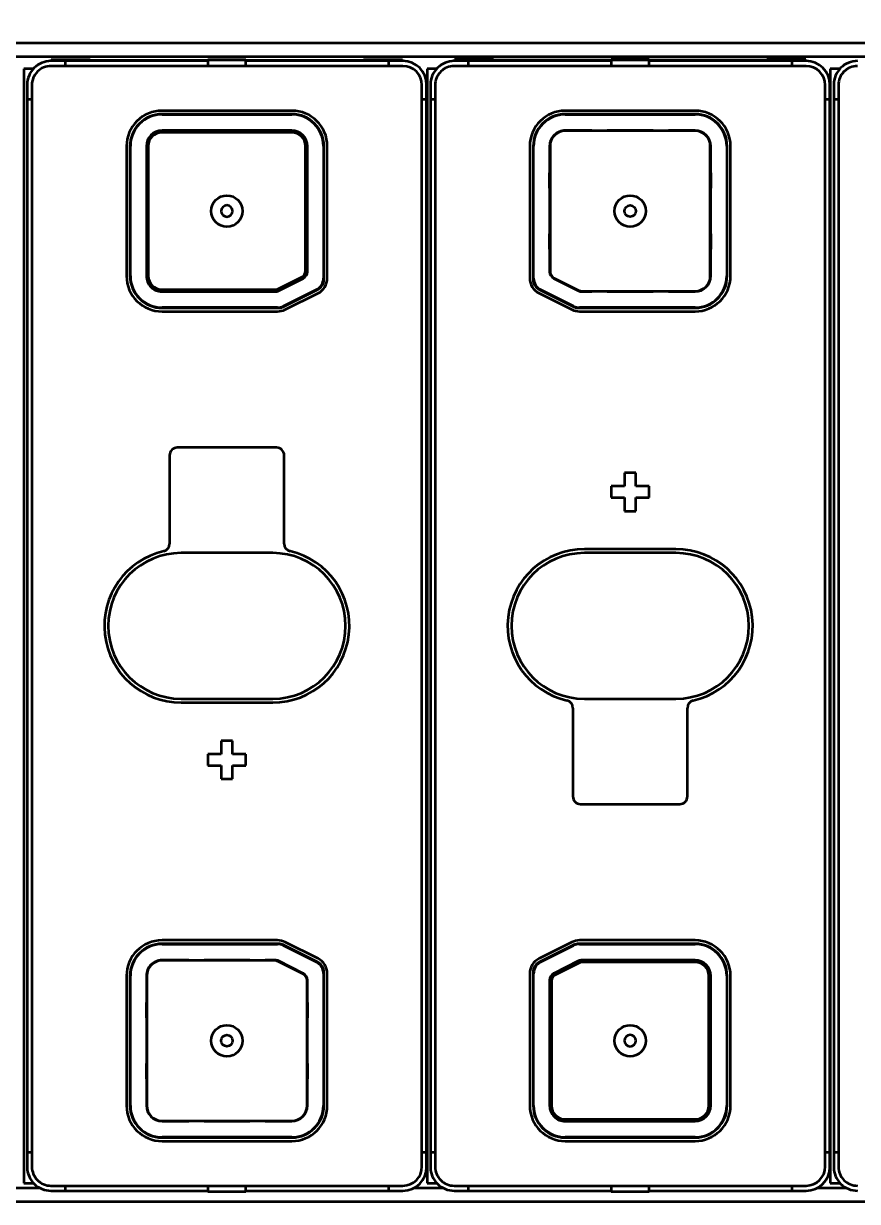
# Model space of a CAD drawing. Extents: x -1334 to -16, y -214 to 699.
# Drawn here: x -1006.5 to -897.2, y 168.7 to 323.1 of the extents above; entities that cross this region are included whole.
import ezdxf

# ---------------------------------------------------------------- set-up
doc = ezdxf.new("R2010")
doc.units = 0
doc.dimstyles.get("Standard").update_dxf_attribs({"dimtxt": 0.18, "dimasz": 0.18, "dimexe": 0.18, "dimexo": 0.0625, "dimgap": 0.09, "dimtad": 0, "dimtih": 1, "dimtoh": 1, "dimdec": 4, "dimzin": 0, "dimdsep": 46, "dimtxsty": 'Standard', "dimcen": 0.09, "dimadec": 0, "dimazin": 0, "dimtfac": 1, "dimtdec": 4, "dimtofl": 0, "dimtmove": 0, "dimatfit": 3, "dimfxl": 1, "dimtolj": 1, "dimtzin": 0, "dimarcsym": 0})

# ---------------------------------------------------------------- blocks, each defined once
blk = doc.blocks.new('*D1')
at = {"color": 0, "lineweight": -2, "transparency": 16777216}
for p, q in [((-1217.27, 313.78), (-1217.27, 338.17)), ((-795.82, 313.78), (-795.82, 338.17)), ((-1214.77, 336.92), (-798.32, 336.92))]:
    blk.add_line(p, q, dxfattribs=at)
at = {"color": 0, "transparency": 16777216}
for points in [[(-1214.77, 337.34), (-1214.77, 336.5), (-1217.27, 336.92)], [(-798.32, 337.34), (-798.32, 336.5), (-795.82, 336.92)]]:
    blk.add_solid(points, dxfattribs=at)
at = {"layer": 'Defpoints', "color": 0, "transparency": 16777216}
for p in [(-795.82, 336.92), (-1217.27, 313.16), (-795.82, 313.16)]:
    blk.add_point(p, dxfattribs=at)
at = {"color": 0, "transparency": 16777216, "insert": (-1006.55, 339), "char_height": 2.5, "attachment_point": 5}
blk.add_mtext('421,45', dxfattribs=at)

msp = doc.modelspace()

# ---------------------------------------------------------------- linework, layer by layer
at = {"color": 7, "lineweight": 35}
for p, q in [((-1220.695, 320.538), (-791.695, 320.538)), ((-1217.771, 318.738), (-794.711, 318.738)), ((-1006.441, 317.148), (-1006.441, 171.148)), ((-956.781, 317.498), (-1002.881, 317.498)), ((-953.621, 317.148), (-953.621, 171.148)), ((-903.961, 317.498), (-950.061, 317.498)), ((-900.801, 317.148), (-900.801, 171.148)), ((-1005.381, 314.998), (-1005.381, 173.298)), ((-954.281, 173.298), (-954.281, 314.998)), ((-952.561, 314.998), (-952.561, 173.298)), ((-901.461, 173.298), (-901.461, 314.998)), ((-899.741, 314.998), (-899.741, 173.298)), ((-1005.991, 313.158), (-1005.991, 175.138)), ((-953.671, 175.138), (-953.671, 313.158)), ((-953.171, 313.158), (-953.171, 175.138)), ((-900.851, 175.138), (-900.851, 313.158)), ((-900.351, 313.158), (-900.351, 175.138)), ((-1002.881, 170.798), (-956.781, 170.798)), ((-950.061, 170.798), (-903.961, 170.798)), ((-1220.695, 168.738), (-791.695, 168.738))]:
    msp.add_line(p, q, dxfattribs=at)
at = {"color": 7, "lineweight": 35, "ltscale": 0.04725}
for p, q in [((-1000.991, 318.158), (-1002.881, 318.158)), ((-956.781, 318.158), (-958.671, 318.158)), ((-948.171, 318.158), (-950.061, 318.158)), ((-903.961, 318.158), (-905.851, 318.158)), ((-1005.991, 315.048), (-1005.991, 313.158)), ((-953.671, 313.158), (-953.671, 315.048)), ((-953.171, 315.048), (-953.171, 313.158)), ((-900.851, 313.158), (-900.851, 315.048)), ((-900.351, 315.048), (-900.351, 313.158)), ((-1005.991, 175.138), (-1005.991, 173.248)), ((-953.671, 173.248), (-953.671, 175.138)), ((-953.171, 175.138), (-953.171, 173.248)), ((-900.851, 173.248), (-900.851, 175.138)), ((-900.351, 175.138), (-900.351, 173.248)), ((-1002.881, 170.138), (-1000.991, 170.138)), ((-958.671, 170.138), (-956.781, 170.138)), ((-950.061, 170.138), (-948.171, 170.138)), ((-905.851, 170.138), (-903.961, 170.138))]:
    msp.add_line(p, q, dxfattribs=at)
at = {"color": 7, "lineweight": 35, "ltscale": 0.00475}
for p, q in [((-1002.831, 318.158), (-1002.831, 318.348)), ((-956.831, 318.158), (-956.831, 318.348)), ((-950.011, 318.158), (-950.011, 318.348)), ((-904.011, 318.158), (-904.011, 318.348))]:
    msp.add_line(p, q, dxfattribs=at)
at = {"color": 7, "lineweight": 35, "ltscale": 0.127249}
for p, q in [((-1002.831, 318.348), (-997.741, 318.348)), ((-904.011, 318.348), (-909.101, 318.348))]:
    msp.add_line(p, q, dxfattribs=at)
at = {"color": 7, "lineweight": 35, "ltscale": 0.466501}
for p, q in [((-982.331, 318.158), (-1000.991, 318.158)), ((-905.851, 318.158), (-924.511, 318.158)), ((-1000.991, 170.138), (-982.331, 170.138)), ((-924.511, 170.138), (-905.851, 170.138))]:
    msp.add_line(p, q, dxfattribs=at)
at = {"color": 7, "lineweight": 35, "ltscale": 0.0165}
for p, q in [((-1000.991, 317.498), (-1000.991, 318.158)), ((-958.671, 318.158), (-958.671, 317.498)), ((-948.171, 317.498), (-948.171, 318.158)), ((-905.851, 318.158), (-905.851, 317.498)), ((-1000.991, 170.138), (-1000.991, 170.798)), ((-958.671, 170.798), (-958.671, 170.138)), ((-948.171, 170.138), (-948.171, 170.798)), ((-905.851, 170.798), (-905.851, 170.138))]:
    msp.add_line(p, q, dxfattribs=at)
at = {"color": 7, "lineweight": 35, "ltscale": 0.0025}
for p, q in [((-997.741, 318.248), (-997.741, 318.348)), ((-982.331, 318.248), (-982.331, 318.348)), ((-977.331, 318.248), (-977.331, 318.348)), ((-961.921, 318.248), (-961.921, 318.348)), ((-944.921, 318.248), (-944.921, 318.348)), ((-929.511, 318.248), (-929.511, 318.348)), ((-924.511, 318.248), (-924.511, 318.348)), ((-909.101, 318.248), (-909.101, 318.348))]:
    msp.add_line(p, q, dxfattribs=at)
at = {"color": 7, "lineweight": 35, "ltscale": 0.385251}
for p, q in [((-997.741, 318.248), (-982.331, 318.248)), ((-909.101, 318.248), (-924.511, 318.248))]:
    msp.add_line(p, q, dxfattribs=at)
at = {"color": 7, "lineweight": 35, "ltscale": 0.125}
for p, q in [((-982.331, 318.348), (-977.331, 318.348)), ((-977.331, 318.248), (-982.331, 318.248)), ((-924.511, 318.348), (-929.511, 318.348)), ((-924.511, 318.248), (-929.511, 318.248)), ((-982.331, 170.048), (-977.331, 170.048)), ((-929.511, 170.048), (-924.511, 170.048))]:
    msp.add_line(p, q, dxfattribs=at)
at = {"color": 7, "lineweight": 35, "ltscale": 0.01875}
for p, q in [((-982.331, 318.248), (-982.331, 317.498)), ((-977.331, 317.498), (-977.331, 318.248)), ((-929.511, 318.248), (-929.511, 317.498)), ((-924.511, 317.498), (-924.511, 318.248)), ((-982.331, 170.798), (-982.331, 170.048)), ((-977.331, 170.048), (-977.331, 170.798)), ((-929.511, 170.798), (-929.511, 170.048)), ((-924.511, 170.048), (-924.511, 170.798))]:
    msp.add_line(p, q, dxfattribs=at)
at = {"color": 7, "lineweight": 35, "ltscale": 0.385249}
for p, q in [((-977.331, 318.248), (-961.921, 318.248)), ((-929.511, 318.248), (-944.921, 318.248))]:
    msp.add_line(p, q, dxfattribs=at)
at = {"color": 7, "lineweight": 35, "ltscale": 0.466499}
for p, q in [((-958.671, 318.158), (-977.331, 318.158)), ((-929.511, 318.158), (-948.171, 318.158)), ((-977.331, 170.138), (-958.671, 170.138)), ((-948.171, 170.138), (-929.511, 170.138))]:
    msp.add_line(p, q, dxfattribs=at)
at = {"color": 7, "lineweight": 35, "ltscale": 0.127251}
for p, q in [((-961.921, 318.348), (-956.831, 318.348)), ((-944.921, 318.348), (-950.011, 318.348))]:
    msp.add_line(p, q, dxfattribs=at)
at = {"color": 7, "lineweight": 35, "ltscale": 0.031651}
for p, q in [((-1005.175, 317.148), (-1006.441, 317.148)), ((-899.535, 317.148), (-900.801, 317.148)), ((-1006.441, 171.148), (-1005.175, 171.148)), ((-953.621, 171.148), (-952.355, 171.148)), ((-900.801, 171.148), (-899.535, 171.148))]:
    msp.add_line(p, q, dxfattribs=at)
at = {"color": 7, "lineweight": 35, "ltscale": 0.031653}
msp.add_line((-952.355, 317.148), (-953.621, 317.148), dxfattribs=at)
at = {"color": 7, "lineweight": 35, "ltscale": 0.01525}
for p, q in [((-1005.991, 313.158), (-1005.381, 313.158)), ((-954.281, 313.158), (-953.671, 313.158)), ((-953.171, 313.158), (-952.561, 313.158)), ((-901.461, 313.158), (-900.851, 313.158)), ((-900.351, 313.158), (-899.741, 313.158)), ((-1005.381, 175.138), (-1005.991, 175.138)), ((-953.671, 175.138), (-954.281, 175.138)), ((-952.561, 175.138), (-953.171, 175.138)), ((-900.851, 175.138), (-901.461, 175.138)), ((-899.741, 175.138), (-900.351, 175.138))]:
    msp.add_line(p, q, dxfattribs=at)
at = {"color": 7, "lineweight": 35, "ltscale": 0.425}
for p, q in [((-971.331, 311.648), (-988.331, 311.648)), ((-971.331, 311.198), (-988.331, 311.198)), ((-988.331, 311.148), (-971.331, 311.148)), ((-918.511, 311.648), (-935.511, 311.648)), ((-918.511, 311.198), (-935.511, 311.198)), ((-935.511, 311.148), (-918.511, 311.148)), ((-971.331, 309.048), (-988.331, 309.048)), ((-971.331, 308.998), (-988.331, 308.998)), ((-971.331, 308.798), (-988.331, 308.798)), ((-918.511, 308.998), (-935.511, 308.998)), ((-992.981, 306.998), (-992.981, 289.998)), ((-992.531, 306.998), (-992.531, 289.998)), ((-992.481, 289.998), (-992.481, 306.998)), ((-990.381, 306.998), (-990.381, 289.998)), ((-990.331, 306.998), (-990.331, 289.998)), ((-990.131, 306.998), (-990.131, 289.998)), ((-916.511, 289.998), (-916.511, 306.998)), ((-914.361, 306.998), (-914.361, 289.998)), ((-914.311, 289.998), (-914.311, 306.998)), ((-913.861, 289.998), (-913.861, 306.998)), ((-992.981, 198.298), (-992.981, 181.298)), ((-992.531, 198.298), (-992.531, 181.298)), ((-992.481, 181.298), (-992.481, 198.298)), ((-990.331, 198.298), (-990.331, 181.298)), ((-916.711, 181.298), (-916.711, 198.298)), ((-916.511, 181.298), (-916.511, 198.298)), ((-916.461, 181.298), (-916.461, 198.298)), ((-914.361, 198.298), (-914.361, 181.298)), ((-914.311, 181.298), (-914.311, 198.298)), ((-913.861, 181.298), (-913.861, 198.298)), ((-988.331, 179.298), (-971.331, 179.298)), ((-935.511, 179.498), (-918.511, 179.498)), ((-935.511, 179.298), (-918.511, 179.298)), ((-935.511, 179.248), (-918.511, 179.248)), ((-971.331, 177.148), (-988.331, 177.148)), ((-988.331, 177.098), (-971.331, 177.098)), ((-988.331, 176.648), (-971.331, 176.648)), ((-918.511, 177.148), (-935.511, 177.148)), ((-935.511, 177.098), (-918.511, 177.098)), ((-935.511, 176.648), (-918.511, 176.648))]:
    msp.add_line(p, q, dxfattribs=at)
at = {"color": 7, "lineweight": 13, "ltscale": 0.005}
for p, q in [((-988.331, 308.798), (-988.331, 308.998)), ((-971.331, 308.798), (-971.331, 308.998)), ((-969.531, 306.998), (-969.331, 306.998)), ((-969.531, 290.616), (-969.331, 290.616)), ((-988.331, 288.198), (-988.331, 287.998)), ((-973.568, 288.198), (-973.568, 287.998)), ((-933.633, 200.013), (-933.723, 200.192)), ((-933.275, 200.098), (-933.275, 200.298)), ((-918.511, 200.098), (-918.511, 200.298)), ((-937.311, 197.68), (-937.511, 197.68)), ((-936.869, 198.395), (-936.959, 198.574)), ((-937.311, 181.298), (-937.511, 181.298)), ((-935.511, 179.498), (-935.511, 179.298)), ((-918.511, 179.498), (-918.511, 179.298))]:
    msp.add_line(p, q, dxfattribs=at)
at = {"color": 7, "lineweight": 35, "ltscale": 0.0875}
for p, q in [((-932.011, 309.048), (-935.511, 309.048)), ((-918.511, 309.048), (-922.011, 309.048)), ((-937.561, 306.998), (-937.561, 303.498)), ((-916.461, 303.498), (-916.461, 306.998)), ((-916.461, 289.998), (-916.461, 293.498)), ((-922.011, 287.948), (-918.511, 287.948)), ((-984.831, 200.348), (-988.331, 200.348)), ((-990.381, 198.298), (-990.381, 194.798)), ((-990.381, 184.798), (-990.381, 181.298)), ((-969.281, 181.298), (-969.281, 184.798)), ((-988.331, 179.248), (-984.831, 179.248)), ((-974.831, 179.248), (-971.331, 179.248))]:
    msp.add_line(p, q, dxfattribs=at)
at = {"color": 7, "lineweight": 35, "ltscale": 0.05}
for p, q in [((-932.011, 309.048), (-930.011, 309.048)), ((-924.011, 309.048), (-922.011, 309.048)), ((-937.561, 301.498), (-937.561, 303.498)), ((-916.461, 303.498), (-916.461, 301.498)), ((-937.561, 293.498), (-937.561, 295.498)), ((-916.461, 295.498), (-916.461, 293.498)), ((-930.011, 287.948), (-932.011, 287.948)), ((-922.011, 287.948), (-924.011, 287.948)), ((-984.831, 200.348), (-982.831, 200.348)), ((-976.831, 200.348), (-974.831, 200.348)), ((-990.381, 192.798), (-990.381, 194.798)), ((-969.281, 194.798), (-969.281, 192.798)), ((-990.381, 184.798), (-990.381, 186.798)), ((-969.281, 186.798), (-969.281, 184.798)), ((-982.831, 179.248), (-984.831, 179.248)), ((-974.831, 179.248), (-976.831, 179.248))]:
    msp.add_line(p, q, dxfattribs=at)
at = {"color": 7, "lineweight": 35, "ltscale": 0.00125}
for p, q in [((-932.011, 308.998), (-932.011, 309.048)), ((-930.011, 309.048), (-930.011, 308.998)), ((-924.011, 308.998), (-924.011, 309.048)), ((-922.011, 309.048), (-922.011, 308.998)), ((-937.561, 303.498), (-937.511, 303.498)), ((-937.511, 301.498), (-937.561, 301.498)), ((-937.561, 295.498), (-937.511, 295.498)), ((-937.511, 293.498), (-937.561, 293.498)), ((-932.011, 287.948), (-932.011, 287.998)), ((-930.011, 287.998), (-930.011, 287.948)), ((-924.011, 287.948), (-924.011, 287.998)), ((-922.011, 287.998), (-922.011, 287.948)), ((-984.831, 200.298), (-984.831, 200.348)), ((-982.831, 200.348), (-982.831, 200.298)), ((-976.831, 200.298), (-976.831, 200.348)), ((-974.831, 200.348), (-974.831, 200.298)), ((-969.331, 194.798), (-969.281, 194.798)), ((-969.281, 192.798), (-969.331, 192.798)), ((-969.331, 186.798), (-969.281, 186.798)), ((-969.281, 184.798), (-969.331, 184.798)), ((-984.831, 179.248), (-984.831, 179.298)), ((-982.831, 179.298), (-982.831, 179.248)), ((-976.831, 179.248), (-976.831, 179.298)), ((-974.831, 179.298), (-974.831, 179.248))]:
    msp.add_line(p, q, dxfattribs=at)
at = {"color": 7, "lineweight": 35, "ltscale": 0.15}
for p, q in [((-924.011, 309.048), (-930.011, 309.048)), ((-937.561, 301.498), (-937.561, 295.498)), ((-916.461, 295.498), (-916.461, 301.498)), ((-930.011, 287.948), (-924.011, 287.948)), ((-976.831, 200.348), (-982.831, 200.348)), ((-990.381, 192.798), (-990.381, 186.798)), ((-969.281, 186.798), (-969.281, 192.798)), ((-982.831, 179.248), (-976.831, 179.248))]:
    msp.add_line(p, q, dxfattribs=at)
at = {"color": 7, "lineweight": 13, "ltscale": 0.004999}
for p, q in [((-990.131, 306.998), (-990.331, 306.998)), ((-990.131, 289.998), (-990.331, 289.998)), ((-916.711, 198.298), (-916.511, 198.298)), ((-916.711, 181.298), (-916.511, 181.298))]:
    msp.add_line(p, q, dxfattribs=at)
at = {"color": 7, "lineweight": 35, "ltscale": 0.40955}
for p, q in [((-969.531, 290.616), (-969.531, 306.998)), ((-969.331, 290.616), (-969.331, 306.998)), ((-937.511, 306.998), (-937.511, 290.616))]:
    msp.add_line(p, q, dxfattribs=at)
at = {"color": 7, "lineweight": 35, "ltscale": 0.410799}
for p, q in [((-969.281, 290.566), (-969.281, 306.998)), ((-937.561, 197.73), (-937.561, 181.298))]:
    msp.add_line(p, q, dxfattribs=at)
at = {"color": 7, "lineweight": 35, "ltscale": 0.43243}
for p, q in [((-967.181, 306.998), (-967.181, 289.7)), ((-966.681, 289.7), (-966.681, 306.998)), ((-940.161, 306.998), (-940.161, 289.7)), ((-939.661, 289.7), (-939.661, 306.998))]:
    msp.add_line(p, q, dxfattribs=at)
at = {"color": 7, "lineweight": 35, "ltscale": 0.436823}
for p, q in [((-967.131, 289.525), (-967.131, 306.998)), ((-939.711, 306.998), (-939.711, 289.525))]:
    msp.add_line(p, q, dxfattribs=at)
at = {"color": 7, "lineweight": 35, "ltscale": 0.001251}
for p, q in [((-916.511, 303.498), (-916.461, 303.498)), ((-916.461, 301.498), (-916.511, 301.498)), ((-916.511, 295.498), (-916.461, 295.498)), ((-916.461, 293.498), (-916.511, 293.498)), ((-990.381, 194.798), (-990.331, 194.798)), ((-990.331, 192.798), (-990.381, 192.798)), ((-990.381, 186.798), (-990.331, 186.798)), ((-990.331, 184.798), (-990.381, 184.798))]:
    msp.add_line(p, q, dxfattribs=at)
at = {"color": 7, "lineweight": 35, "ltscale": 0.073299}
for p, q in [((-937.561, 293.498), (-937.561, 290.566)), ((-969.281, 194.798), (-969.281, 197.73))]:
    msp.add_line(p, q, dxfattribs=at)
at = {"color": 7, "lineweight": 35, "ltscale": 0.090451}
for p, q in [((-973.21, 288.282), (-969.974, 289.9)), ((-973.12, 288.103), (-969.884, 289.721)), ((-973.07, 288.053), (-969.834, 289.671)), ((-937.009, 289.671), (-933.773, 288.053)), ((-936.959, 289.721), (-933.723, 288.103)), ((-969.884, 198.574), (-973.12, 200.192)), ((-969.834, 198.624), (-973.07, 200.242)), ((-933.773, 200.242), (-937.009, 198.624)), ((-933.723, 200.192), (-936.959, 198.574))]:
    msp.add_line(p, q, dxfattribs=at)
at = {"color": 7, "lineweight": 13, "ltscale": 0.005001}
for p, q in [((-969.974, 289.9), (-969.884, 289.721)), ((-973.21, 288.282), (-973.12, 288.103))]:
    msp.add_line(p, q, dxfattribs=at)
at = {"color": 7, "lineweight": 35, "ltscale": 0.369098}
for p, q in [((-988.331, 288.198), (-973.568, 288.198)), ((-988.331, 287.998), (-973.568, 287.998)), ((-933.275, 287.998), (-918.511, 287.998)), ((-973.568, 200.298), (-988.331, 200.298)), ((-918.511, 200.298), (-933.275, 200.298)), ((-918.511, 200.098), (-933.275, 200.098))]:
    msp.add_line(p, q, dxfattribs=at)
at = {"color": 7, "lineweight": 35, "ltscale": 0.370348}
for p, q in [((-988.331, 287.948), (-973.518, 287.948)), ((-918.511, 200.348), (-933.325, 200.348))]:
    msp.add_line(p, q, dxfattribs=at)
at = {"color": 7, "lineweight": 35, "ltscale": 0.120344}
for p, q in [((-968.121, 288.18), (-972.427, 286.027)), ((-972.203, 285.58), (-967.898, 287.733)), ((-938.945, 287.733), (-934.64, 285.58)), ((-972.427, 202.268), (-968.121, 200.115)), ((-967.898, 200.563), (-972.203, 202.715)), ((-934.64, 202.715), (-938.945, 200.563))]:
    msp.add_line(p, q, dxfattribs=at)
at = {"color": 7, "lineweight": 35, "ltscale": 0.124496}
for p, q in [((-967.961, 288.183), (-972.415, 285.956)), ((-934.428, 285.956), (-938.882, 288.183)), ((-972.415, 202.339), (-967.961, 200.112)), ((-938.882, 200.112), (-934.428, 202.339))]:
    msp.add_line(p, q, dxfattribs=at)
at = {"color": 7, "lineweight": 35, "ltscale": 0.120345}
for p, q in [((-934.416, 286.027), (-938.722, 288.18)), ((-938.722, 200.115), (-934.416, 202.268))]:
    msp.add_line(p, q, dxfattribs=at)
at = {"color": 7, "lineweight": 35, "ltscale": 0.032848}
for p, q in [((-933.325, 287.948), (-932.011, 287.948)), ((-973.518, 200.348), (-974.831, 200.348))]:
    msp.add_line(p, q, dxfattribs=at)
at = {"color": 7, "lineweight": 35, "ltscale": 0.37861}
for p, q in [((-973.187, 285.848), (-988.331, 285.848)), ((-918.511, 285.848), (-933.656, 285.848)), ((-988.331, 285.348), (-973.187, 285.348)), ((-933.656, 285.348), (-918.511, 285.348)), ((-973.187, 202.948), (-988.331, 202.948)), ((-988.331, 202.448), (-973.187, 202.448)), ((-918.511, 202.948), (-933.656, 202.948)), ((-933.656, 202.448), (-918.511, 202.448))]:
    msp.add_line(p, q, dxfattribs=at)
at = {"color": 7, "lineweight": 35, "ltscale": 0.381146}
for p, q in [((-988.331, 285.798), (-973.086, 285.798)), ((-933.757, 285.798), (-918.511, 285.798)), ((-973.086, 202.498), (-988.331, 202.498)), ((-918.511, 202.498), (-933.757, 202.498))]:
    msp.add_line(p, q, dxfattribs=at)
at = {"color": 7, "lineweight": 35, "ltscale": 0.325}
for p, q in [((-973.331, 267.498), (-986.331, 267.498)), ((-933.511, 220.798), (-920.511, 220.798))]:
    msp.add_line(p, q, dxfattribs=at)
at = {"color": 7, "lineweight": 35, "ltscale": 0.289663}
for p, q in [((-987.331, 266.498), (-987.331, 254.911)), ((-972.331, 254.911), (-972.331, 266.498)), ((-934.511, 233.384), (-934.511, 221.798)), ((-919.511, 221.798), (-919.511, 233.384))]:
    msp.add_line(p, q, dxfattribs=at)
at = {"color": 7, "lineweight": 35, "ltscale": 0.04375}
for p, q in [((-927.761, 264.198), (-927.761, 262.448)), ((-926.261, 262.448), (-926.261, 264.198)), ((-927.761, 262.448), (-929.511, 262.448)), ((-924.511, 262.448), (-926.261, 262.448)), ((-929.511, 260.948), (-927.761, 260.948)), ((-927.761, 260.948), (-927.761, 259.198)), ((-926.261, 260.948), (-924.511, 260.948)), ((-926.261, 259.198), (-926.261, 260.948)), ((-980.581, 229.098), (-980.581, 227.348)), ((-979.081, 227.348), (-979.081, 229.098)), ((-980.581, 227.348), (-982.331, 227.348)), ((-977.331, 227.348), (-979.081, 227.348)), ((-982.331, 225.848), (-980.581, 225.848)), ((-980.581, 225.848), (-980.581, 224.098)), ((-979.081, 225.848), (-977.331, 225.848)), ((-979.081, 224.098), (-979.081, 225.848))]:
    msp.add_line(p, q, dxfattribs=at)
at = {"color": 7, "lineweight": 35, "ltscale": 0.0375}
for p, q in [((-926.261, 264.198), (-927.761, 264.198)), ((-929.511, 262.448), (-929.511, 260.948)), ((-924.511, 260.948), (-924.511, 262.448)), ((-927.761, 259.198), (-926.261, 259.198)), ((-979.081, 229.098), (-980.581, 229.098)), ((-982.331, 227.348), (-982.331, 225.848)), ((-977.331, 225.848), (-977.331, 227.348)), ((-980.581, 224.098), (-979.081, 224.098))]:
    msp.add_line(p, q, dxfattribs=at)
at = {"color": 7, "lineweight": 35, "ltscale": 0.3}
for p, q in [((-973.831, 253.698), (-985.831, 253.698)), ((-921.011, 254.198), (-933.011, 254.198)), ((-921.011, 253.698), (-933.011, 253.698)), ((-985.831, 234.598), (-973.831, 234.598)), ((-933.011, 234.598), (-921.011, 234.598)), ((-985.831, 234.098), (-973.831, 234.098))]:
    msp.add_line(p, q, dxfattribs=at)
at = {"color": 7, "lineweight": 35, "ltscale": 0.09045}
msp.add_line((-933.633, 200.013), (-936.869, 198.395), dxfattribs=at)
at = {"color": 7, "lineweight": 35, "ltscale": 0.409549}
for p, q in [((-969.331, 181.298), (-969.331, 197.68)), ((-937.511, 197.68), (-937.511, 181.298)), ((-937.311, 197.68), (-937.311, 181.298))]:
    msp.add_line(p, q, dxfattribs=at)
at = {"color": 7, "lineweight": 35, "ltscale": 0.432431}
for p, q in [((-967.181, 198.595), (-967.181, 181.298)), ((-966.681, 181.298), (-966.681, 198.595)), ((-940.161, 198.595), (-940.161, 181.298)), ((-939.661, 181.298), (-939.661, 198.595))]:
    msp.add_line(p, q, dxfattribs=at)
at = {"color": 7, "lineweight": 35, "ltscale": 0.436824}
for p, q in [((-967.131, 181.298), (-967.131, 198.771)), ((-939.711, 198.771), (-939.711, 181.298))]:
    msp.add_line(p, q, dxfattribs=at)
at = {"color": 7, "lineweight": 35, "ltscale": 0.09171}
for p, q in [((-1008.076, 170.538), (-1004.407, 170.538)), ((-955.256, 170.538), (-951.587, 170.538)), ((-902.436, 170.538), (-898.767, 170.538))]:
    msp.add_line(p, q, dxfattribs=at)
at = {"color": 7, "lineweight": 35}
for centre, radius in [((-979.831, 298.498), 2.05), ((-927.011, 298.498), 2.05), ((-927.011, 298.498), 0.75), ((-979.831, 189.798), 2.05), ((-927.011, 189.798), 2.05), ((-979.831, 189.798), 0.75)]:
    msp.add_circle(centre, radius, dxfattribs=at)
for centre, radius, start, end in [((-1002.881, 315.048), 3.11, 90, 180.00001), ((-956.781, 315.048), 3.11, 0, 90), ((-950.061, 315.048), 3.11, 90, 180.00001), ((-903.961, 315.048), 3.11, 0, 90), ((-897.241, 315.048), 3.11, 90, 180.00001), ((-1002.881, 314.998), 2.5, 90, 180.00001), ((-956.781, 314.998), 2.5, 0, 90), ((-950.061, 314.998), 2.5, 90, 180.00001), ((-903.961, 314.998), 2.5, 0, 90), ((-897.241, 314.998), 2.5, 90, 180.00001), ((-988.331, 306.998), 4.65, 90, 180.00001), ((-988.331, 306.998), 4.2, 90, 180.00001), ((-988.331, 306.998), 4.15, 90, 180.00001), ((-971.331, 306.998), 4.65, 0, 90), ((-971.331, 306.998), 4.2, 360, 90), ((-971.331, 306.998), 4.15, 0, 90), ((-935.511, 306.998), 4.65, 90, 179.99999), ((-935.511, 306.998), 4.2, 90, 180.00001), ((-935.511, 306.998), 4.15, 90, 180.00001), ((-918.511, 306.998), 4.65, 360, 90), ((-918.511, 306.998), 4.2, 360, 90), ((-918.511, 306.998), 4.15, 0, 90), ((-988.331, 306.998), 2.05, 90, 179.99999), ((-988.331, 306.998), 2, 90, 180.00001), ((-988.331, 306.998), 1.8, 90, 180.00001), ((-971.331, 306.998), 2.05, 0, 90), ((-971.331, 306.998), 2, 360, 90), ((-971.331, 306.998), 1.8, 360, 90), ((-935.511, 306.998), 2.05, 90, 180.00001), ((-935.511, 306.998), 2, 90, 179.99999), ((-918.511, 306.998), 2.05, 0, 90), ((-918.511, 306.998), 2, 0, 90), ((-979.831, 298.498), 0.75, 90.01945, 89.94167), ((-970.331, 290.616), 0.8, 296.56505, 360), ((-970.331, 290.616), 1, 296.56505, 360), ((-970.281, 290.566), 1, 296.56505, 360), ((-936.561, 290.566), 1, 180.00001, 243.43495), ((-936.511, 290.616), 1, 179.99999, 243.43495), ((-988.331, 289.998), 4.65, 180.00001, 270), ((-988.331, 289.998), 4.2, 179.99999, 270), ((-988.331, 289.998), 4.15, 179.99999, 270), ((-988.331, 289.998), 2.05, 179.99999, 270), ((-988.331, 289.998), 2, 180.00001, 270), ((-988.331, 289.998), 1.8, 180.00001, 270), ((-968.881, 289.7), 1.7, 296.56505, 360), ((-968.631, 289.525), 1.5, 296.56505, 360), ((-968.881, 289.7), 2.2, 296.56505, 0), ((-937.961, 289.7), 2.2, 180.00001, 243.43495), ((-938.211, 289.525), 1.5, 179.99999, 243.43495), ((-937.961, 289.7), 1.7, 179.99999, 243.43495), ((-918.511, 289.998), 4.2, 270, 360), ((-918.511, 289.998), 4.65, 270, 0), ((-918.511, 289.998), 4.15, 270, 360), ((-918.511, 289.998), 2.05, 270, 360), ((-918.511, 289.998), 2, 270, 0), ((-973.568, 288.998), 0.8, 270, 296.56496), ((-973.568, 288.998), 1, 270, 296.56505), ((-973.518, 288.948), 1, 270, 296.56505), ((-933.325, 288.948), 1, 243.43495, 270), ((-933.275, 288.998), 1, 243.43495, 270), ((-973.187, 287.548), 1.7, 270, 296.56505), ((-973.187, 287.548), 2.2, 270, 296.56505), ((-973.086, 287.298), 1.5, 270, 296.56505), ((-933.656, 287.548), 2.2, 243.43495, 270), ((-933.757, 287.298), 1.5, 243.43495, 270), ((-933.656, 287.548), 1.7, 243.43495, 270), ((-986.331, 266.498), 1, 90, 180.00001), ((-973.331, 266.498), 1, 360, 90), ((-988.331, 254.911), 1, 283.07606, 360), ((-971.331, 254.911), 1, 179.99999, 256.92394), ((-985.831, 244.148), 10.05, 103.07606, 270), ((-985.831, 244.148), 9.55, 90, 270), ((-973.831, 244.148), 10.05, 270, 76.92394), ((-973.831, 244.148), 9.55, 270, 90), ((-933.011, 244.148), 10.05, 90, 256.92394), ((-933.011, 244.148), 9.55, 90, 270), ((-921.011, 244.148), 10.05, 283.07606, 90), ((-921.011, 244.148), 9.55, 270, 90), ((-935.511, 233.384), 1, 0, 76.92394), ((-918.511, 233.384), 1, 103.07606, 180.00001), ((-933.511, 221.798), 1, 180.00001, 270), ((-920.511, 221.798), 1, 270, 360), ((-988.331, 198.298), 4.65, 90, 179.99999), ((-988.331, 198.298), 4.2, 90, 180.00001), ((-988.331, 198.298), 4.15, 90, 180.00001), ((-973.187, 200.748), 2.2, 63.43495, 90), ((-973.187, 200.748), 1.7, 63.43495, 90), ((-973.086, 200.998), 1.5, 63.43495, 90), ((-933.656, 200.748), 2.2, 90, 116.56505), ((-933.757, 200.998), 1.5, 90, 116.56505), ((-933.656, 200.748), 1.7, 90, 116.56505), ((-918.511, 198.298), 4.65, 0, 90), ((-918.511, 198.298), 4.2, 0, 90), ((-918.511, 198.298), 4.15, 0, 90), ((-988.331, 198.298), 2.05, 90, 180.00001), ((-988.331, 198.298), 2, 90, 179.99999), ((-973.568, 199.298), 1, 63.43495, 90), ((-973.518, 199.348), 1, 63.43495, 90), ((-968.881, 198.595), 1.7, 0, 63.43495), ((-968.631, 198.771), 1.5, 0, 63.43495), ((-968.881, 198.595), 2.2, 360, 63.43495), ((-937.961, 198.595), 2.2, 116.56505, 179.99999), ((-938.211, 198.771), 1.5, 116.56505, 180.00001), ((-937.961, 198.595), 1.7, 116.56505, 180.00001), ((-933.325, 199.348), 1, 90, 116.56505), ((-933.275, 199.298), 1, 90, 116.56505), ((-933.275, 199.298), 0.8, 90, 116.56496), ((-918.511, 198.298), 2.05, 0, 90), ((-918.511, 198.298), 2, 360, 90), ((-918.511, 198.298), 1.8, 360, 90), ((-970.331, 197.68), 1, 0, 63.43495), ((-970.281, 197.73), 1, 360, 63.43495), ((-936.561, 197.73), 1, 116.56505, 180.00001), ((-936.511, 197.68), 1, 116.56505, 180.00001), ((-936.511, 197.68), 0.8, 116.56505, 180.00001), ((-927.012, 189.798), 0.75, 270.01944, 269.94167), ((-988.331, 181.298), 4.65, 180.00001, 270), ((-988.331, 181.298), 4.2, 180.00001, 270), ((-988.331, 181.298), 4.15, 180.00001, 270), ((-988.331, 181.298), 2.05, 180.00001, 270), ((-988.331, 181.298), 2, 180.00001, 270), ((-971.331, 181.298), 4.2, 270, 360), ((-971.331, 181.298), 4.65, 270, 0), ((-971.331, 181.298), 4.15, 270, 360), ((-971.331, 181.298), 2.05, 270, 360), ((-971.331, 181.298), 2, 270, 0), ((-935.511, 181.298), 4.65, 180.00001, 270), ((-935.511, 181.298), 4.2, 180.00001, 270), ((-935.511, 181.298), 4.15, 179.99999, 270), ((-935.511, 181.298), 2.05, 179.99999, 270), ((-935.511, 181.298), 2, 180.00001, 270), ((-935.511, 181.298), 1.8, 180.00001, 270), ((-918.511, 181.298), 4.2, 270, 360), ((-918.511, 181.298), 4.65, 270, 360), ((-918.511, 181.298), 2, 270, 360), ((-918.511, 181.298), 1.8, 270, 360), ((-918.511, 181.298), 2.05, 270, 0), ((-918.511, 181.298), 4.15, 270, 360), ((-1002.881, 173.248), 3.11, 179.99999, 270), ((-1002.881, 173.298), 2.5, 179.99999, 270), ((-956.781, 173.298), 2.5, 270, 360), ((-956.781, 173.248), 3.11, 270, 360), ((-950.061, 173.248), 3.11, 179.99999, 270), ((-950.061, 173.298), 2.5, 179.99999, 270), ((-903.961, 173.298), 2.5, 270, 360), ((-903.961, 173.248), 3.11, 270, 360), ((-897.241, 173.248), 3.11, 179.99999, 270), ((-897.241, 173.298), 2.5, 179.99999, 270)]:
    msp.add_arc(centre, radius, start, end, dxfattribs=at)

# ---------------------------------------------------------------- dimensions: what is measured, and where the dimension line sits
dim = msp.add_linear_dim(base=(-795.821, 336.919), p1=(-1217.271, 313.158), p2=(-795.821, 313.158), dimstyle='Standard', override={"dimtxt": 2.5, "dimasz": 2.5, "dimexe": 1.25, "dimexo": 0.625, "dimgap": 0.625, "dimtad": 1, "dimtih": 0, "dimtoh": 0, "dimdec": 2, "dimzin": 8, "dimdsep": 44, "dimcen": 2.5, "dimtdec": 2, "dimtofl": 1, "dimatfit": 0, "dimtolj": 0, "dimtzin": 8})
dim.commit()
dim.dimension.update_dxf_attribs({"geometry": '*D1', "text_midpoint": (-1006.546, 339.002)})

doc.saveas('drawing.dxf')
